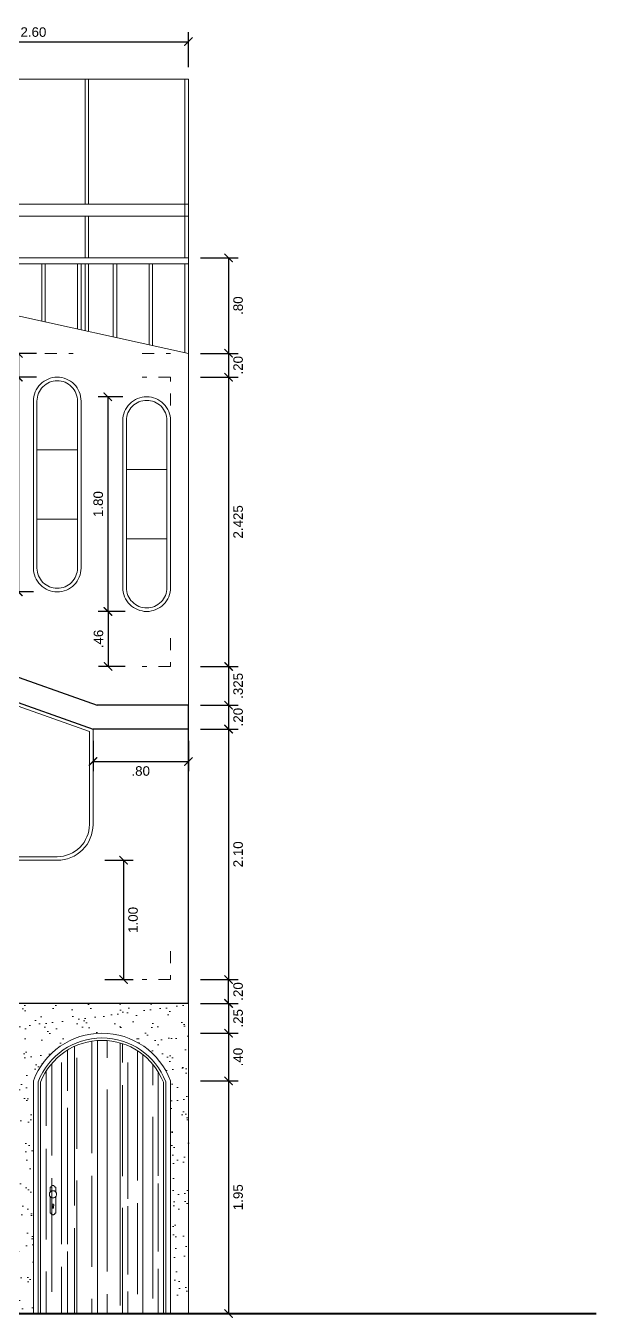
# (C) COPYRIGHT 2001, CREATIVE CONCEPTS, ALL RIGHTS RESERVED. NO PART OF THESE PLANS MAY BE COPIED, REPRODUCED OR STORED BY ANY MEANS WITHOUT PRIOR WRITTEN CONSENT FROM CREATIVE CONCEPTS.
# Model space of a CAD drawing. Header units: millimetres. Extents: x 107 to 277, y 11 to 70.
# Drawn here: x 115.92 to 120.7, y 22.75 to 33.58 of the extents above; entities that cross this region are included whole.
import ezdxf

# ---------------------------------------------------------------- set-up
doc = ezdxf.new("R2010")
doc.units = ezdxf.units.MM
doc.header["$PDMODE"] = 32
doc.linetypes.add('HIDDEN2', pattern=[4.7625, 3.175, -1.5875])
doc.layers.get('0').update_dxf_attribs({"lineweight": 0})
doc.layers.get('Defpoints').update_dxf_attribs({"color": 167, "lineweight": 0})
for name, color, linetype, lineweight in [('A-Dims', 22, 'Continuous', 0), ('A-Elevation Medium', 30, 'Continuous', 30), ('A-Stair', 53, 'Continuous', 0), ('A-Wall', 153, 'Continuous', 40), ('proyecciones', 33, 'HIDDEN2', 0), ('puertas y vent', 2, 'Continuous', 0)]:
    doc.layers.add(name, color=color, linetype=linetype, lineweight=lineweight)
doc.styles.add('ejes', font='swissel.ttf')
doc.dimstyles.new('DIM50', dxfattribs={"dimtxt": 0.08, "dimasz": 0.07, "dimexe": 0.08, "dimexo": 0.1, "dimgap": 0.04, "dimtad": 2, "dimzin": 4, "dimdsep": 46, "dimtxsty": 'ejes', "dimblk": 'ARCHTICK', "dimcen": 0.05, "dimadec": 0, "dimazin": 0, "dimtfac": 1, "dimtix": 1, "dimtmove": 0, "dimatfit": 3, "dimfxl": 0.08, "dimarcsym": 0})

# ---------------------------------------------------------------- blocks, each defined once
blk = doc.blocks.new('_ArchTick')
at = {"color": 0, "linetype": 'ByBlock', "const_width": 0.15}
blk.add_lwpolyline([(-0.5, -0.5), (0.5, 0.5)], dxfattribs=at)
blk = doc.blocks.new('*D369')
at = {"layer": 'A-Dims', "color": 0, "lineweight": -2}
for p, q in [((117.38, 24.738), (117.697, 24.738)), ((117.617, 24.738), (117.617, 22.788)), ((117.38, 22.788), (117.697, 22.788))]:
    blk.add_line(p, q, dxfattribs=at)
at = {"layer": 'Defpoints', "color": 0}
for p in [(117.28, 24.738), (117.28, 22.788), (117.617, 22.788)]:
    blk.add_point(p, dxfattribs=at)
at = {"layer": 'A-Dims', "color": 0, "lineweight": -2, "xscale": 0.07, "yscale": 0.07, "zscale": 0.07}
for p, rotation in [((117.617, 24.738), 90), ((117.617, 22.788), 270)]:
    blk.add_blockref('_ArchTick', p, dxfattribs=dict(at, rotation=rotation))
at = {"layer": 'A-Dims', "color": 0, "insert": (117.697, 23.763), "char_height": 0.08, "attachment_point": 5, "rotation": 90, "style": 'ejes'}
blk.add_mtext('1.95', dxfattribs=at)
blk = doc.blocks.new('*D370')
at = {"layer": 'A-Dims', "color": 0, "lineweight": -2}
for p, q in [((117.38, 25.138), (117.697, 25.138)), ((117.617, 25.138), (117.617, 24.738)), ((117.38, 24.738), (117.697, 24.738))]:
    blk.add_line(p, q, dxfattribs=at)
at = {"layer": 'Defpoints', "color": 0}
for p in [(117.28, 25.138), (117.28, 24.738), (117.617, 24.738)]:
    blk.add_point(p, dxfattribs=at)
at = {"layer": 'A-Dims', "color": 0, "lineweight": -2, "xscale": 0.07, "yscale": 0.07, "zscale": 0.07}
for p, rotation in [((117.617, 25.138), 90), ((117.617, 24.738), 270)]:
    blk.add_blockref('_ArchTick', p, dxfattribs=dict(at, rotation=rotation))
at = {"layer": 'A-Dims', "color": 0, "insert": (117.697, 24.938), "char_height": 0.08, "attachment_point": 5, "rotation": 90, "style": 'ejes'}
blk.add_mtext('.40', dxfattribs=at)
blk = doc.blocks.new('*D371')
at = {"layer": 'A-Dims', "color": 0, "lineweight": -2}
for p, q in [((117.38, 25.388), (117.697, 25.388)), ((117.617, 25.388), (117.617, 25.138)), ((117.38, 25.138), (117.697, 25.138))]:
    blk.add_line(p, q, dxfattribs=at)
at = {"layer": 'Defpoints', "color": 0}
for p in [(117.28, 25.388), (117.28, 25.138), (117.617, 25.138)]:
    blk.add_point(p, dxfattribs=at)
at = {"layer": 'A-Dims', "color": 0, "lineweight": -2, "xscale": 0.07, "yscale": 0.07, "zscale": 0.07}
for p, rotation in [((117.617, 25.388), 90), ((117.617, 25.138), 270)]:
    blk.add_blockref('_ArchTick', p, dxfattribs=dict(at, rotation=rotation))
at = {"layer": 'A-Dims', "color": 0, "insert": (117.697, 25.263), "char_height": 0.08, "attachment_point": 5, "rotation": 90, "style": 'ejes'}
blk.add_mtext('.25', dxfattribs=at)
blk = doc.blocks.new('*D385')
at = {"layer": 'A-Dims', "color": 0, "lineweight": -2}
for p, q in [((116.75, 28.674), (116.526, 28.674)), ((116.606, 28.674), (116.606, 28.213)), ((116.75, 28.213), (116.526, 28.213))]:
    blk.add_line(p, q, dxfattribs=at)
at = {"layer": 'Defpoints', "color": 0}
for p in [(116.85, 28.674), (116.606, 28.213), (116.85, 28.213)]:
    blk.add_point(p, dxfattribs=at)
at = {"layer": 'A-Dims', "color": 0, "lineweight": -2, "xscale": 0.07, "yscale": 0.07, "zscale": 0.07}
for p, rotation in [((116.606, 28.674), 90), ((116.606, 28.213), 270)]:
    blk.add_blockref('_ArchTick', p, dxfattribs=dict(at, rotation=rotation))
at = {"layer": 'A-Dims', "color": 0, "insert": (116.526, 28.443), "char_height": 0.08, "attachment_point": 5, "rotation": 90, "style": 'ejes'}
blk.add_mtext('.46', dxfattribs=at)
blk = doc.blocks.new('*D386')
at = {"layer": 'A-Dims', "color": 0, "lineweight": -2}
for p, q in [((116.73, 30.474), (116.524, 30.474)), ((116.604, 30.474), (116.604, 28.674)), ((116.73, 28.674), (116.524, 28.674))]:
    blk.add_line(p, q, dxfattribs=at)
at = {"layer": 'Defpoints', "color": 0}
for p in [(116.83, 30.474), (116.604, 28.674), (116.83, 28.674)]:
    blk.add_point(p, dxfattribs=at)
at = {"layer": 'A-Dims', "color": 0, "lineweight": -2, "xscale": 0.07, "yscale": 0.07, "zscale": 0.07}
for p, rotation in [((116.604, 30.474), 90), ((116.604, 28.674), 270)]:
    blk.add_blockref('_ArchTick', p, dxfattribs=dict(at, rotation=rotation))
at = {"layer": 'A-Dims', "color": 0, "insert": (116.524, 29.574), "char_height": 0.08, "attachment_point": 5, "rotation": 90, "style": 'ejes'}
blk.add_mtext('1.80', dxfattribs=at)
blk = doc.blocks.new('*D387')
at = {"layer": 'A-Dims', "color": 0, "lineweight": -2}
for p, q in [((115.98, 30.638), (115.774, 30.638)), ((115.854, 30.638), (115.854, 28.838)), ((115.98, 28.838), (115.774, 28.838))]:
    blk.add_line(p, q, dxfattribs=at)
at = {"layer": 'Defpoints', "color": 0}
for p in [(116.08, 30.638), (115.854, 28.838), (116.08, 28.838)]:
    blk.add_point(p, dxfattribs=at)
at = {"layer": 'A-Dims', "color": 0, "lineweight": -2, "xscale": 0.07, "yscale": 0.07, "zscale": 0.07}
for p, rotation in [((115.854, 30.638), 90), ((115.854, 28.838), 270)]:
    blk.add_blockref('_ArchTick', p, dxfattribs=dict(at, rotation=rotation))
at = {"layer": 'A-Dims', "color": 0, "insert": (115.774, 29.738), "char_height": 0.08, "attachment_point": 5, "rotation": 90, "style": 'ejes'}
blk.add_mtext('1.80', dxfattribs=at)
blk = doc.blocks.new('*D388')
at = {"layer": 'A-Dims', "color": 0, "lineweight": -2}
for p, q in [((116.006, 30.838), (115.774, 30.838)), ((115.854, 30.838), (115.854, 30.638)), ((116.006, 30.638), (115.774, 30.638))]:
    blk.add_line(p, q, dxfattribs=at)
at = {"layer": 'Defpoints', "color": 0}
for p in [(116.106, 30.838), (115.854, 30.638), (116.106, 30.638)]:
    blk.add_point(p, dxfattribs=at)
at = {"layer": 'A-Dims', "color": 0, "lineweight": -2, "xscale": 0.07, "yscale": 0.07, "zscale": 0.07}
for p, rotation in [((115.854, 30.838), 270), ((115.854, 30.638), 90)]:
    blk.add_blockref('_ArchTick', p, dxfattribs=dict(at, rotation=rotation))
at = {"layer": 'A-Dims', "color": 0, "insert": (115.774, 30.738), "char_height": 0.08, "attachment_point": 5, "rotation": 90, "style": 'ejes'}
blk.add_mtext('.20', dxfattribs=at)
blk = doc.blocks.new('*D400')
at = {"layer": 'A-Dims', "color": 0, "lineweight": -2}
for p, q in [((117.38, 27.688), (117.697, 27.688)), ((117.617, 27.688), (117.617, 25.588)), ((117.38, 25.588), (117.697, 25.588))]:
    blk.add_line(p, q, dxfattribs=at)
at = {"layer": 'Defpoints', "color": 0}
for p in [(117.28, 27.688), (117.28, 25.588), (117.617, 25.588)]:
    blk.add_point(p, dxfattribs=at)
at = {"layer": 'A-Dims', "color": 0, "lineweight": -2, "xscale": 0.07, "yscale": 0.07, "zscale": 0.07}
for p, rotation in [((117.617, 27.688), 90), ((117.617, 25.588), 270)]:
    blk.add_blockref('_ArchTick', p, dxfattribs=dict(at, rotation=rotation))
at = {"layer": 'A-Dims', "color": 0, "insert": (117.697, 26.638), "char_height": 0.08, "attachment_point": 5, "rotation": 90, "style": 'ejes'}
blk.add_mtext('2.10', dxfattribs=at)
blk = doc.blocks.new('*D401')
at = {"layer": 'A-Dims', "color": 0, "lineweight": -2}
for p, q in [((117.38, 27.888), (117.697, 27.888)), ((117.617, 27.888), (117.617, 27.688)), ((117.38, 27.688), (117.697, 27.688))]:
    blk.add_line(p, q, dxfattribs=at)
at = {"layer": 'Defpoints', "color": 0}
for p in [(117.28, 27.888), (117.28, 27.688), (117.617, 27.688)]:
    blk.add_point(p, dxfattribs=at)
at = {"layer": 'A-Dims', "color": 0, "lineweight": -2, "xscale": 0.07, "yscale": 0.07, "zscale": 0.07}
for p, rotation in [((117.617, 27.888), 270), ((117.617, 27.688), 90)]:
    blk.add_blockref('_ArchTick', p, dxfattribs=dict(at, rotation=rotation))
at = {"layer": 'A-Dims', "color": 0, "insert": (117.697, 27.788), "char_height": 0.08, "attachment_point": 5, "rotation": 90, "style": 'ejes'}
blk.add_mtext('.20', dxfattribs=at)
blk = doc.blocks.new('*D402')
at = {"layer": 'A-Dims', "color": 0, "lineweight": -2}
for p, q in [((117.38, 28.213), (117.697, 28.213)), ((117.617, 28.213), (117.617, 27.888)), ((117.38, 27.888), (117.697, 27.888))]:
    blk.add_line(p, q, dxfattribs=at)
at = {"layer": 'Defpoints', "color": 0}
for p in [(117.28, 28.213), (117.28, 27.888), (117.617, 27.888)]:
    blk.add_point(p, dxfattribs=at)
at = {"layer": 'A-Dims', "color": 0, "lineweight": -2, "xscale": 0.07, "yscale": 0.07, "zscale": 0.07}
for p, rotation in [((117.617, 28.213), 90), ((117.617, 27.888), 270)]:
    blk.add_blockref('_ArchTick', p, dxfattribs=dict(at, rotation=rotation))
at = {"layer": 'A-Dims', "color": 0, "insert": (117.697, 28.05), "char_height": 0.08, "attachment_point": 5, "rotation": 90, "style": 'ejes'}
blk.add_mtext('.325', dxfattribs=at)
blk = doc.blocks.new('*D403')
at = {"layer": 'A-Dims', "color": 0, "lineweight": -2}
for p, q in [((117.38, 30.638), (117.697, 30.638)), ((117.617, 30.638), (117.617, 28.213)), ((117.38, 28.213), (117.697, 28.213))]:
    blk.add_line(p, q, dxfattribs=at)
at = {"layer": 'Defpoints', "color": 0}
for p in [(117.28, 30.638), (117.28, 28.213), (117.617, 28.213)]:
    blk.add_point(p, dxfattribs=at)
at = {"layer": 'A-Dims', "color": 0, "lineweight": -2, "xscale": 0.07, "yscale": 0.07, "zscale": 0.07}
for p, rotation in [((117.617, 30.638), 90), ((117.617, 28.213), 270)]:
    blk.add_blockref('_ArchTick', p, dxfattribs=dict(at, rotation=rotation))
at = {"layer": 'A-Dims', "color": 0, "insert": (117.697, 29.425), "char_height": 0.08, "attachment_point": 5, "rotation": 90, "style": 'ejes'}
blk.add_mtext('2.425', dxfattribs=at)
blk = doc.blocks.new('*D404')
at = {"layer": 'A-Dims', "color": 0, "lineweight": -2}
for p, q in [((117.38, 30.838), (117.697, 30.838)), ((117.617, 30.838), (117.617, 30.638)), ((117.38, 30.638), (117.697, 30.638))]:
    blk.add_line(p, q, dxfattribs=at)
at = {"layer": 'Defpoints', "color": 0}
for p in [(117.28, 30.838), (117.28, 30.638), (117.617, 30.638)]:
    blk.add_point(p, dxfattribs=at)
at = {"layer": 'A-Dims', "color": 0, "lineweight": -2, "xscale": 0.07, "yscale": 0.07, "zscale": 0.07}
for p, rotation in [((117.617, 30.838), 270), ((117.617, 30.638), 90)]:
    blk.add_blockref('_ArchTick', p, dxfattribs=dict(at, rotation=rotation))
at = {"layer": 'A-Dims', "color": 0, "insert": (117.697, 30.738), "char_height": 0.08, "attachment_point": 5, "rotation": 90, "style": 'ejes'}
blk.add_mtext('.20', dxfattribs=at)
blk = doc.blocks.new('*D405')
at = {"layer": 'A-Dims', "color": 0, "lineweight": -2}
for p, q in [((117.38, 31.638), (117.697, 31.638)), ((117.617, 31.638), (117.617, 30.838)), ((117.38, 30.838), (117.697, 30.838))]:
    blk.add_line(p, q, dxfattribs=at)
at = {"layer": 'Defpoints', "color": 0}
for p in [(117.28, 31.638), (117.28, 30.838), (117.617, 30.838)]:
    blk.add_point(p, dxfattribs=at)
at = {"layer": 'A-Dims', "color": 0, "lineweight": -2, "xscale": 0.07, "yscale": 0.07, "zscale": 0.07}
for p, rotation in [((117.617, 31.638), 90), ((117.617, 30.838), 270)]:
    blk.add_blockref('_ArchTick', p, dxfattribs=dict(at, rotation=rotation))
at = {"layer": 'A-Dims', "color": 0, "insert": (117.697, 31.238), "char_height": 0.08, "attachment_point": 5, "rotation": 90, "style": 'ejes'}
blk.add_mtext('.80', dxfattribs=at)
blk = doc.blocks.new('*D406')
at = {"layer": 'A-Dims', "color": 0, "lineweight": -2}
for p, q in [((114.68, 33.238), (114.68, 33.531)), ((117.28, 33.238), (117.28, 33.531)), ((114.68, 33.451), (117.28, 33.451))]:
    blk.add_line(p, q, dxfattribs=at)
at = {"layer": 'Defpoints', "color": 0}
for p in [(117.28, 33.451), (114.68, 33.138), (117.28, 33.138)]:
    blk.add_point(p, dxfattribs=at)
at = {"layer": 'A-Dims', "color": 0, "lineweight": -2, "xscale": 0.07, "yscale": 0.07, "zscale": 0.07, "rotation": 180}
blk.add_blockref('_ArchTick', (114.68, 33.451), dxfattribs=at)
at = {"layer": 'A-Dims', "color": 0, "lineweight": -2, "xscale": 0.07, "yscale": 0.07, "zscale": 0.07}
blk.add_blockref('_ArchTick', (117.28, 33.451), dxfattribs=at)
at = {"layer": 'A-Dims', "color": 0, "insert": (115.98, 33.531), "char_height": 0.08, "attachment_point": 5, "style": 'ejes'}
blk.add_mtext('2.60', dxfattribs=at)
blk = doc.blocks.new('*D412')
at = {"layer": 'A-Dims', "color": 0, "lineweight": -2}
for p, q in [((116.48, 27.588), (116.48, 27.336)), ((117.28, 27.588), (117.28, 27.336)), ((116.48, 27.416), (117.28, 27.416))]:
    blk.add_line(p, q, dxfattribs=at)
at = {"layer": 'Defpoints', "color": 0}
for p in [(116.48, 27.688), (117.28, 27.688), (117.28, 27.416)]:
    blk.add_point(p, dxfattribs=at)
at = {"layer": 'A-Dims', "color": 0, "lineweight": -2, "xscale": 0.07, "yscale": 0.07, "zscale": 0.07, "rotation": 180}
blk.add_blockref('_ArchTick', (116.48, 27.416), dxfattribs=at)
at = {"layer": 'A-Dims', "color": 0, "lineweight": -2, "xscale": 0.07, "yscale": 0.07, "zscale": 0.07}
blk.add_blockref('_ArchTick', (117.28, 27.416), dxfattribs=at)
at = {"layer": 'A-Dims', "color": 0, "insert": (116.88, 27.336), "char_height": 0.08, "attachment_point": 5, "style": 'ejes'}
blk.add_mtext('.80', dxfattribs=at)
blk = doc.blocks.new('*D414')
at = {"layer": 'A-Dims', "color": 0, "lineweight": -2}
for p, q in [((117.38, 25.588), (117.697, 25.588)), ((117.617, 25.388), (117.617, 25.588)), ((117.38, 25.388), (117.697, 25.388))]:
    blk.add_line(p, q, dxfattribs=at)
at = {"layer": 'Defpoints', "color": 0}
for p in [(117.28, 25.588), (117.617, 25.588), (117.28, 25.388)]:
    blk.add_point(p, dxfattribs=at)
at = {"layer": 'A-Dims', "color": 0, "lineweight": -2, "xscale": 0.07, "yscale": 0.07, "zscale": 0.07}
for p, rotation in [((117.617, 25.588), 270), ((117.617, 25.388), 90)]:
    blk.add_blockref('_ArchTick', p, dxfattribs=dict(at, rotation=rotation))
at = {"layer": 'A-Dims', "color": 0, "insert": (117.697, 25.488), "char_height": 0.08, "attachment_point": 5, "rotation": 90, "style": 'ejes'}
blk.add_mtext('.20', dxfattribs=at)
blk = doc.blocks.new('*D415')
at = {"layer": 'A-Dims', "color": 0, "lineweight": -2}
for p, q in [((116.58, 26.588), (116.816, 26.588)), ((116.736, 26.588), (116.736, 25.588)), ((116.58, 25.588), (116.816, 25.588))]:
    blk.add_line(p, q, dxfattribs=at)
at = {"layer": 'Defpoints', "color": 0}
for p in [(116.48, 26.588), (116.48, 25.588), (116.736, 25.588)]:
    blk.add_point(p, dxfattribs=at)
at = {"layer": 'A-Dims', "color": 0, "lineweight": -2, "xscale": 0.07, "yscale": 0.07, "zscale": 0.07}
for p, rotation in [((116.736, 26.588), 90), ((116.736, 25.588), 270)]:
    blk.add_blockref('_ArchTick', p, dxfattribs=dict(at, rotation=rotation))
at = {"layer": 'A-Dims', "color": 0, "insert": (116.816, 26.088), "char_height": 0.08, "attachment_point": 5, "rotation": 90, "style": 'ejes'}
blk.add_mtext('1.00', dxfattribs=at)

msp = doc.modelspace()

# ---------------------------------------------------------------- hatches: boundary and pattern name
at = {"layer": 'A-Stair'}
h = msp.add_hatch(dxfattribs=at)
h.set_pattern_fill('AR-SAND,_O', color=157, scale=0.004)
h.set_pattern_definition([(37.5, (-87.6449, -26.06694), (-0.00640013, 0.1957653), [0, -0.154432, 0, -0.17272, 0, -0.1651]), (7.5, (-87.6449, -26.06694), (0.1798093, 0.28673004), [0, -0.083312, 0, -0.139192, 0, -0.05334]), (327.5, (-87.76987, -26.06694), (0.31639695, 0.00057487), [0, -0.0508, 0, -0.18288, 0, -0.23876]), (317.5, (-87.76987, -26.06694), (0.30542258, 0.08917173), [0, -0.0254, 0, -0.119888, 0, -0.13716])])
h.paths.add_polyline_path([(112.725, 24.738), (112.725, 22.788), (112.975, 22.788), (112.975, 24.738, -0.30705), (115.58, 24.738), (115.58, 22.788), (115.98, 22.788), (115.98, 24.738, -0.695652), (117.13, 24.738), (117.13, 22.788), (117.28, 22.788), (117.28, 25.388), (109.82, 25.388), (109.82, 22.788), (110.219, 22.788), (110.219, 24.738, -0.319305)])
h = msp.add_hatch(dxfattribs=at)
h.set_pattern_fill('AR-RROOF', color=217, scale=0.0075, angle=90, style=0)
h.set_pattern_definition([(90, (-72.65046, -29.38022), (-0.1905, 0.4191), [2.8575, -0.381, 0.9525, -0.1905]), (90, (-72.7457, -29.12686), (-0.253365, -0.1905), [0.5715, -0.062865, 1.143, -0.142875]), (90, (-72.81238, -29.28497), (-0.127635, 0.9906), [1.524, -0.2667, 0.762, -0.1905])])
h.paths.add_polyline_path([(117.07, 24.727, 0.681662), (116.04, 24.727), (116.04, 22.788), (117.07, 22.788)])
h.paths.add_polyline_path([(116.167, 23.767), (116.167, 23.767), (116.167, 23.768)], flags=16)
h.paths.add_polyline_path([(116.128, 23.626), (116.127, 23.628), (116.127, 23.628)], flags=16)
h.paths.add_polyline_path([(116.122, 23.809), (116.122, 23.809), (116.121, 23.808)], flags=16)
h.paths.add_polyline_path([(116.161, 23.848), (116.161, 23.848), (116.16, 23.85)], flags=0)
h.paths.add_polyline_path([(116.167, 23.765), (116.168, 23.767), (116.167, 23.766)], flags=16)
h.paths.add_polyline_path([(116.104, 23.848), (116.151, 23.864), (116.162, 23.848)], flags=16)
h.paths.add_polyline_path([(116.149, 23.692), (116.149, 23.692), (116.15, 23.693)], flags=16)
h.paths.add_polyline_path([(116.139, 23.677), (116.139, 23.68), (116.139, 23.675)], flags=16)

# ---------------------------------------------------------------- linework, layer by layer
at = {"layer": 'A-Elevation Medium'}
for p, q in [((114.264, 28.688), (116.514, 27.888)), ((114.23, 28.488), (116.48, 27.688)), ((117.28, 27.888), (116.514, 27.888)), ((117.28, 25.388), (117.28, 27.888)), ((117.28, 27.688), (116.48, 27.688)), ((117.28, 25.388), (109.82, 25.388))]:
    msp.add_line(p, q, dxfattribs=at)
at = {"layer": 'A-Stair', "color": 207}
for p, q in [((114.68, 33.138), (117.28, 33.138)), ((116.413, 32.088), (116.413, 33.138)), ((116.443, 32.088), (116.443, 33.138)), ((117.25, 33.138), (117.25, 32.088)), ((117.28, 33.138), (117.28, 32.088)), ((114.68, 32.088), (117.28, 32.088)), ((117.25, 31.638), (117.25, 32.088)), ((117.28, 31.638), (117.28, 32.088)), ((114.68, 31.988), (117.28, 31.988)), ((116.413, 31.638), (116.413, 31.988)), ((116.443, 31.638), (116.443, 31.988)), ((116.413, 31.028), (116.413, 31.588)), ((116.443, 31.021), (116.443, 31.588))]:
    msp.add_line(p, q, dxfattribs=at)
at = {"layer": 'A-Stair', "color": 53}
for p, q in [((109.82, 32.473), (117.28, 30.838)), ((117.28, 27.888), (117.28, 30.988)), ((116.01, 30.028), (116.35, 30.028)), ((116.76, 29.864), (117.1, 29.864)), ((116.01, 29.448), (116.35, 29.448)), ((116.76, 29.284), (117.1, 29.284)), ((117.28, 22.788), (117.28, 25.388)), ((116.02, 22.788), (116.02, 24.731)), ((116.04, 22.788), (116.04, 24.727)), ((117.07, 22.788), (117.07, 24.727)), ((117.09, 22.788), (117.09, 24.731))]:
    msp.add_line(p, q, dxfattribs=at)
at = {"layer": 'A-Stair', "color": 127}
for p, q in [((117.28, 31.638), (113.63, 31.638)), ((117.28, 30.838), (117.28, 31.638)), ((117.28, 31.588), (113.858, 31.588)), ((116.05, 31.107), (116.05, 31.588)), ((116.08, 31.101), (116.08, 31.588)), ((116.35, 31.042), (116.35, 31.588)), ((116.38, 31.035), (116.38, 31.588)), ((116.65, 30.976), (116.65, 31.588)), ((116.68, 30.969), (116.68, 31.588)), ((116.95, 30.91), (116.95, 31.588)), ((116.98, 30.904), (116.98, 31.588)), ((117.25, 30.844), (117.25, 31.588))]:
    msp.add_line(p, q, dxfattribs=at)
at = {"layer": 'A-Stair', "color": 13}
for p, q in [((115.98, 22.788), (115.98, 24.738)), ((117.13, 22.788), (117.13, 24.738))]:
    msp.add_line(p, q, dxfattribs=at)
for points in [[(116.18, 30.638), (116.18, 30.638, -0.414214), (116.38, 30.438), (116.38, 29.038, -0.414214), (116.18, 28.838), (116.18, 28.838, -0.414214), (115.98, 29.038), (115.98, 30.438, -0.414214)], [(116.93, 30.474), (116.93, 30.474, -0.414214), (117.13, 30.274), (117.13, 28.874, -0.414214), (116.93, 28.674), (116.93, 28.674, -0.414214), (116.73, 28.874), (116.73, 30.274, -0.414214)]]:
    msp.add_lwpolyline(points, format="xyb", close=True, dxfattribs=at)
at = {"layer": 'A-Stair', "color": 53}
for points in [[(116.18, 30.608, -0.414214), (116.35, 30.438), (116.35, 29.038, -0.414214), (116.18, 28.868, -0.414214), (116.01, 29.038), (116.01, 30.438, -0.414214)], [(116.93, 30.444, -0.414214), (117.1, 30.274), (117.1, 28.874, -0.414214), (116.93, 28.704, -0.414214), (116.76, 28.874), (116.76, 30.274, -0.414214)], [(116.45, 27.667), (116.45, 26.888, -0.414214), (116.18, 26.618), (114.53, 26.618, -0.414214), (114.26, 26.888), (114.26, 28.445)]]:
    msp.add_lwpolyline(points, format="xyb", close=True, dxfattribs=at)
at = {"layer": 'A-Stair', "color": 13}
msp.add_lwpolyline([(116.48, 27.688), (116.48, 26.888, -0.414214), (116.18, 26.588), (114.53, 26.588, -0.414214), (114.23, 26.888), (114.23, 28.488), (116.48, 27.688)], format="xyb", dxfattribs=at)
msp.add_arc((116.555, 24.525), 0.613, 20.351, 159.649, dxfattribs=at)
at = {"layer": 'A-Stair', "color": 53}
for radius, start, end in [(0.573, 21.0569, 158.9431), (0.553, 21.4385, 158.5615)]:
    msp.add_arc((116.555, 24.525), radius, start, end, dxfattribs=at)
at = {"layer": 'A-Wall', "color": 201}
msp.add_line((106.964, 22.788), (120.7, 22.788), dxfattribs=at)
at = {"layer": 'proyecciones', "ltscale": 0.015}
for p, q in [((116.077, 30.838), (116.314, 30.838)), ((116.893, 30.838), (117.13, 30.838))]:
    msp.add_line(p, q, dxfattribs=at)
for points in [[(117.13, 30.401), (117.13, 30.638), (116.893, 30.638)], [(117.13, 28.45), (117.13, 28.213), (116.893, 28.213)], [(117.13, 25.825), (117.13, 25.588), (116.893, 25.588)]]:
    msp.add_lwpolyline(points, dxfattribs=at)
at = {"layer": 'puertas y vent'}
for p, q in [((116.127, 23.848), (116.122, 23.848)), ((116.122, 23.848), (116.122, 23.808)), ((116.128, 23.85), (116.127, 23.848)), ((116.129, 23.852), (116.128, 23.85)), ((116.13, 23.854), (116.129, 23.852)), ((116.132, 23.855), (116.13, 23.854)), ((116.134, 23.857), (116.132, 23.855)), ((116.135, 23.858), (116.134, 23.857)), ((116.137, 23.859), (116.135, 23.858)), ((116.14, 23.86), (116.137, 23.859)), ((116.142, 23.86), (116.14, 23.86)), ((116.144, 23.86), (116.142, 23.86)), ((116.146, 23.86), (116.144, 23.86)), ((116.149, 23.86), (116.146, 23.86)), ((116.151, 23.859), (116.149, 23.86)), ((116.153, 23.858), (116.151, 23.859)), ((116.155, 23.857), (116.153, 23.858)), ((116.156, 23.855), (116.155, 23.857)), ((116.158, 23.854), (116.156, 23.855)), ((116.159, 23.852), (116.158, 23.854)), ((116.16, 23.85), (116.159, 23.852)), ((116.161, 23.848), (116.16, 23.85)), ((116.167, 23.848), (116.161, 23.848)), ((116.167, 23.808), (116.167, 23.848)), ((116.167, 23.808), (116.167, 23.848)), ((116.115, 23.796), (116.114, 23.792)), ((116.114, 23.792), (116.114, 23.788)), ((116.114, 23.788), (116.114, 23.784)), ((116.114, 23.784), (116.115, 23.78)), ((116.116, 23.8), (116.115, 23.796)), ((116.115, 23.78), (116.116, 23.776)), ((116.118, 23.803), (116.116, 23.8)), ((116.116, 23.776), (116.118, 23.773)), ((116.12, 23.806), (116.118, 23.803)), ((116.118, 23.773), (116.12, 23.769)), ((116.123, 23.809), (116.12, 23.806)), ((116.12, 23.769), (116.123, 23.766)), ((116.122, 23.767), (116.122, 23.628)), ((116.126, 23.812), (116.123, 23.809)), ((116.123, 23.766), (116.126, 23.764)), ((116.129, 23.814), (116.126, 23.812)), ((116.126, 23.764), (116.129, 23.761)), ((116.132, 23.816), (116.129, 23.814)), ((116.129, 23.761), (116.132, 23.76)), ((116.136, 23.817), (116.132, 23.816)), ((116.132, 23.76), (116.136, 23.758)), ((116.14, 23.818), (116.136, 23.817)), ((116.136, 23.758), (116.14, 23.758)), ((116.144, 23.818), (116.14, 23.818)), ((116.14, 23.758), (116.144, 23.757)), ((116.148, 23.818), (116.144, 23.818)), ((116.144, 23.757), (116.148, 23.758)), ((116.152, 23.817), (116.148, 23.818)), ((116.148, 23.758), (116.152, 23.758)), ((116.156, 23.816), (116.152, 23.817)), ((116.152, 23.758), (116.156, 23.76)), ((116.159, 23.814), (116.156, 23.816)), ((116.156, 23.76), (116.159, 23.761)), ((116.163, 23.812), (116.159, 23.814)), ((116.159, 23.761), (116.163, 23.764)), ((116.166, 23.809), (116.163, 23.812)), ((116.163, 23.764), (116.166, 23.766)), ((116.168, 23.806), (116.166, 23.809)), ((116.166, 23.766), (116.168, 23.769)), ((116.167, 23.628), (116.167, 23.767)), ((116.167, 23.628), (116.167, 23.767)), ((116.17, 23.803), (116.168, 23.806)), ((116.168, 23.769), (116.17, 23.773)), ((116.172, 23.8), (116.17, 23.803)), ((116.17, 23.773), (116.172, 23.776)), ((116.174, 23.796), (116.172, 23.8)), ((116.172, 23.776), (116.174, 23.78)), ((116.174, 23.792), (116.174, 23.796)), ((116.175, 23.788), (116.174, 23.792)), ((116.174, 23.784), (116.175, 23.788)), ((116.174, 23.78), (116.174, 23.784)), ((116.122, 23.628), (116.127, 23.628)), ((116.127, 23.628), (116.128, 23.626)), ((116.128, 23.626), (116.129, 23.624)), ((116.129, 23.624), (116.13, 23.622)), ((116.13, 23.622), (116.132, 23.62)), ((116.132, 23.62), (116.134, 23.619)), ((116.138, 23.702), (116.137, 23.701)), ((116.137, 23.701), (116.137, 23.7)), ((116.137, 23.7), (116.137, 23.699)), ((116.137, 23.699), (116.137, 23.698)), ((116.137, 23.698), (116.137, 23.697)), ((116.137, 23.697), (116.137, 23.696)), ((116.137, 23.696), (116.137, 23.695)), ((116.137, 23.696), (116.137, 23.696)), ((116.137, 23.695), (116.138, 23.694)), ((116.138, 23.703), (116.138, 23.702)), ((116.139, 23.703), (116.138, 23.703)), ((116.138, 23.694), (116.138, 23.693)), ((116.138, 23.693), (116.139, 23.692)), ((116.14, 23.704), (116.139, 23.703)), ((116.139, 23.675), (116.139, 23.692)), ((116.139, 23.674), (116.139, 23.675)), ((116.139, 23.675), (116.139, 23.675)), ((116.139, 23.673), (116.139, 23.674)), ((116.14, 23.673), (116.139, 23.673)), ((116.141, 23.705), (116.14, 23.704)), ((116.14, 23.672), (116.14, 23.673)), ((116.141, 23.672), (116.14, 23.672)), ((116.142, 23.705), (116.141, 23.705)), ((116.141, 23.671), (116.141, 23.672)), ((116.142, 23.671), (116.141, 23.671)), ((116.143, 23.705), (116.142, 23.705)), ((116.143, 23.671), (116.142, 23.671)), ((116.142, 23.671), (116.142, 23.671)), ((116.144, 23.705), (116.143, 23.705)), ((116.143, 23.67), (116.143, 23.671)), ((116.144, 23.67), (116.143, 23.67)), ((116.145, 23.705), (116.144, 23.705)), ((116.145, 23.67), (116.144, 23.67)), ((116.146, 23.705), (116.145, 23.705)), ((116.146, 23.671), (116.145, 23.671)), ((116.145, 23.671), (116.145, 23.67)), ((116.146, 23.705), (116.146, 23.705)), ((116.147, 23.705), (116.146, 23.705)), ((116.147, 23.671), (116.146, 23.671)), ((116.148, 23.704), (116.147, 23.705)), ((116.148, 23.672), (116.147, 23.671)), ((116.147, 23.671), (116.147, 23.671)), ((116.149, 23.703), (116.148, 23.704)), ((116.149, 23.673), (116.148, 23.673)), ((116.148, 23.673), (116.148, 23.672)), ((116.148, 23.672), (116.148, 23.672)), ((116.15, 23.703), (116.149, 23.703)), ((116.149, 23.692), (116.15, 23.693)), ((116.149, 23.692), (116.149, 23.675)), ((116.149, 23.675), (116.149, 23.675)), ((116.149, 23.675), (116.149, 23.674)), ((116.149, 23.674), (116.149, 23.673)), ((116.15, 23.702), (116.15, 23.703)), ((116.151, 23.701), (116.15, 23.702)), ((116.15, 23.694), (116.151, 23.695)), ((116.15, 23.693), (116.15, 23.694)), ((116.151, 23.7), (116.151, 23.701)), ((116.151, 23.699), (116.151, 23.7)), ((116.152, 23.698), (116.151, 23.699)), ((116.151, 23.696), (116.152, 23.697)), ((116.151, 23.696), (116.151, 23.696)), ((116.151, 23.695), (116.151, 23.696)), ((116.152, 23.697), (116.152, 23.698)), ((116.155, 23.619), (116.156, 23.62)), ((116.156, 23.62), (116.158, 23.622)), ((116.158, 23.622), (116.159, 23.624)), ((116.159, 23.624), (116.16, 23.626)), ((116.16, 23.626), (116.161, 23.628)), ((116.161, 23.628), (116.167, 23.628)), ((116.134, 23.619), (116.135, 23.618)), ((116.135, 23.618), (116.137, 23.617)), ((116.137, 23.617), (116.14, 23.616)), ((116.14, 23.616), (116.142, 23.615)), ((116.142, 23.615), (116.144, 23.615)), ((116.144, 23.615), (116.146, 23.615)), ((116.146, 23.615), (116.149, 23.616)), ((116.149, 23.616), (116.151, 23.617)), ((116.151, 23.617), (116.153, 23.618)), ((116.153, 23.618), (116.155, 23.619))]:
    msp.add_line(p, q, dxfattribs=at)

# ---------------------------------------------------------------- dimensions: what is measured, and where the dimension line sits
at = {"layer": 'A-Dims'}
for base, p1, p2, picture, middle in [((117.28, 33.451), (114.68, 33.138), (117.28, 33.138), '*D406', (115.98, 33.531)), ((117.28, 27.416), (116.48, 27.688), (117.28, 27.688), '*D412', (116.88, 27.336))]:
    dim = msp.add_linear_dim(base=base, p1=p1, p2=p2, dimstyle='DIM50', dxfattribs=at)
    dim.commit()
    dim.dimension.update_dxf_attribs({"geometry": picture, "text_midpoint": middle})
for base, p1, p2, picture, middle in [((117.617, 30.838), (117.28, 31.638), (117.28, 30.838), '*D405', (117.697, 31.238)), ((115.854, 30.638), (116.106, 30.838), (116.106, 30.638), '*D388', (115.774, 30.738)), ((117.617, 30.638), (117.28, 30.838), (117.28, 30.638), '*D404', (117.697, 30.738)), ((115.854, 28.838), (116.08, 30.638), (116.08, 28.838), '*D387', (115.774, 29.738)), ((116.604, 28.674), (116.83, 30.474), (116.83, 28.674), '*D386', (116.524, 29.574)), ((116.606, 28.213), (116.85, 28.674), (116.85, 28.213), '*D385', (116.526, 28.443)), ((117.617, 27.688), (117.28, 27.888), (117.28, 27.688), '*D401', (117.697, 27.788)), ((117.617, 25.588), (117.28, 27.688), (117.28, 25.588), '*D400', (117.697, 26.638)), ((116.736, 25.588), (116.48, 26.588), (116.48, 25.588), '*D415', (116.816, 26.088)), ((117.617, 25.588), (117.28, 25.388), (117.28, 25.588), '*D414', (117.697, 25.488)), ((117.617, 25.138), (117.28, 25.388), (117.28, 25.138), '*D371', (117.697, 25.263)), ((117.617, 24.738), (117.28, 25.138), (117.28, 24.738), '*D370', (117.697, 24.938)), ((117.617, 22.788), (117.28, 24.738), (117.28, 22.788), '*D369', (117.697, 23.763))]:
    dim = msp.add_linear_dim(base=base, p1=p1, p2=p2, angle=90, dimstyle='DIM50', dxfattribs=at)
    dim.commit()
    dim.dimension.update_dxf_attribs({"geometry": picture, "text_midpoint": middle})
for base, p1, p2, text, picture, middle in [((117.617, 28.213), (117.28, 30.638), (117.28, 28.213), '2.425', '*D403', (117.697, 29.425)), ((117.617, 27.888), (117.28, 28.213), (117.28, 27.888), '.325', '*D402', (117.697, 28.05))]:
    dim = msp.add_linear_dim(base=base, p1=p1, p2=p2, angle=90, text=text, dimstyle='DIM50', dxfattribs=at)
    dim.commit()
    dim.dimension.update_dxf_attribs({"geometry": picture, "text_midpoint": middle})

doc.saveas('drawing.dxf')
